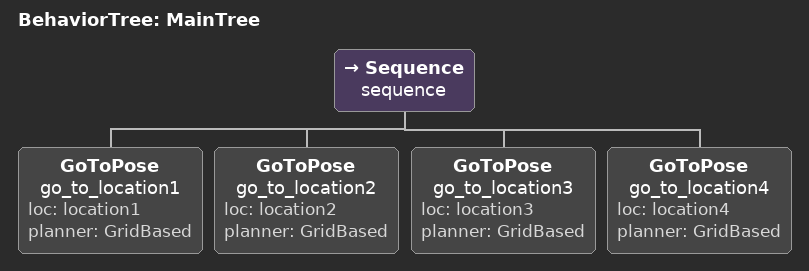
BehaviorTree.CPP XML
<!-- Behavior tree that sequentially navigates locations naively -->
<root main_tree_to_execute = "MainTree" >
  <BehaviorTree ID="MainTree">
    <Sequence name="sequence">
      <GoToPose name="go_to_location1" loc="location1" planner="GridBased"/>
      <GoToPose name="go_to_location2" loc="location2" planner="GridBased"/>
      <GoToPose name="go_to_location3" loc="location3" planner="GridBased"/>
      <GoToPose name="go_to_location4" loc="location4" planner="GridBased"/>
    </Sequence>
  </BehaviorTree>
</root>
